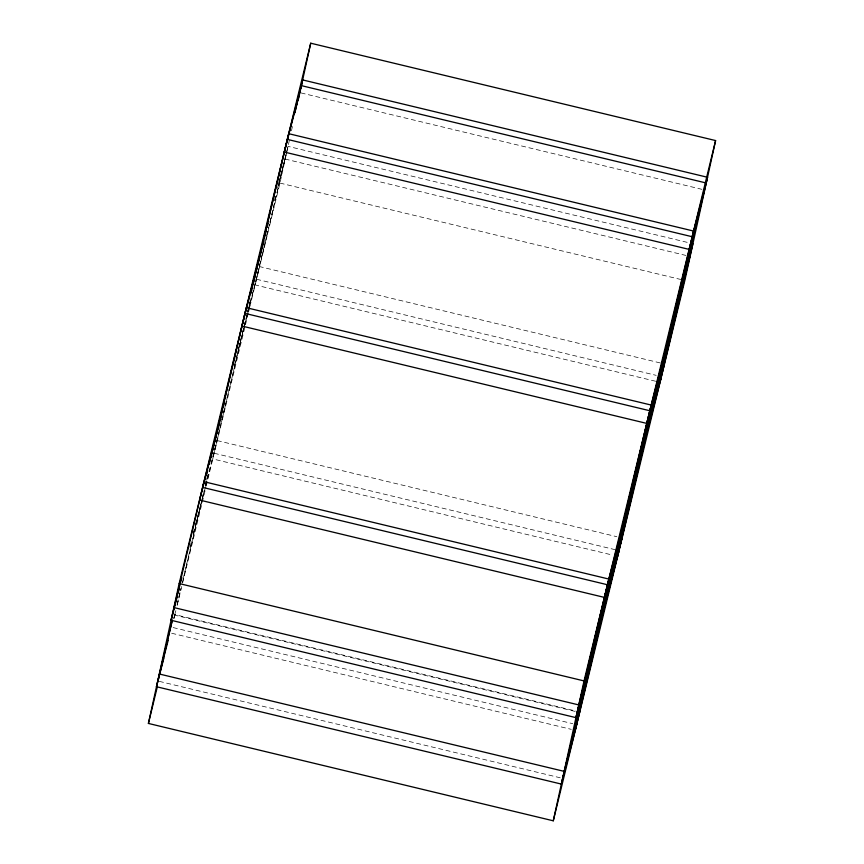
<?xml version="1.0" encoding="UTF-8"?>
<svg xmlns="http://www.w3.org/2000/svg" width="864" height="864" viewBox="0 0 864 864"><rect width="100%" height="100%" fill="white"/><g stroke="black" fill="none" stroke-linecap="round" stroke-linejoin="round"><path stroke-width="0.65" stroke-dasharray="4.32 3.24" d="M249.955 306.364L279.968 183.082L290.023 137.322M291.46 130.788L292.907 124.254M173.783 618.494L175.338 611.928M177.206 604.055L180.932 588.298M183.114 579.118L203.947 491.162M205.2 485.914L207.684 475.416M175.554 611.507L173.923 618.397L174.82 614.596L575.77 711.007M177.109 604.951L180.846 589.194M182.401 582.638L201.992 499.932M202.306 498.625L204.174 490.752M205.416 485.492L206.345 481.561M206.658 480.244L207.9 474.995M250.279 300.424L212.728 458.924L612.349 555.034M205.772 485.881L244.296 326.192M244.609 324.886L247.396 313.092M247.709 311.785L248.638 307.854M248.951 306.547L250.808 298.685M262.192 254.956L255.085 284.926L658.649 381.974M262.494 253.66L266.512 236.714M266.825 235.418L268.672 227.599M269.903 222.383L285.962 154.634M248.8 309.301L269.827 223.236M270.14 221.929L288.036 146.362L691.6 243.41M173.956 618.516L175.867 610.643M177.142 605.394L182.25 584.41M182.574 583.103L205.88 487.361M206.204 486.043L245.16 326.041M245.484 324.724L248.357 312.93M248.67 311.612L249.631 307.681M278.618 182.898L288.036 146.362M274.266 200.783L275.616 195.566M277.636 187.736L284.699 160.337M238.648 347.587L259.556 266.587L660.496 362.999M234.295 365.483L235.645 360.256M235.991 358.949L243.745 328.903M244.08 327.596L247.115 315.835M247.45 314.528L248.465 310.608M193.288 533.228L195.307 525.398M195.642 524.092L205.07 487.566M205.405 486.259L216.853 441.893M189.94 547.204L190.955 543.294M193.309 534.157L202.068 500.234M202.403 498.928L205.438 487.188M300.953 92.912L701.892 189.324M285.034 159.03L685.984 255.452M279.968 183.082L680.908 279.504M256.554 279.256L656.186 375.354M217.188 440.586L616.82 536.695M214.186 453.254L617.749 550.303M173.858 614.92L576.115 711.655M173.135 627.577L572.767 723.686M171.666 633.247L571.298 729.356M159.257 681.361L560.196 777.784"/><path stroke-width="1.3" d="M148.403 723.438L179.161 583.556L310.727 43.2L715.597 140.562L684.839 280.444L553.273 820.8L148.403 723.438L157.345 686.718M298.361 99.414L310.727 43.2M553.273 820.8L584.032 680.918L715.597 140.562M619.056 550.627L575.964 717.638L171.094 620.276L204.044 481.712L608.915 579.074L577.422 711.968M576.688 724.626L561.352 784.08L156.481 686.718L172.314 619.909M206.766 474.498L207.695 470.567M209.25 464.022L211.108 456.16M211.734 453.546L244.944 313.373L263.801 240.311M157.939 681.048L172.217 620.784M211.021 457.045L212.879 449.183M213.505 446.558L246.402 307.703L651.272 405.076L562.81 778.41M251.543 290.326L287.312 139.374L302.648 79.92L707.519 177.282L617.598 556.297M250.819 293.846L251.759 289.915M253.314 283.349L255.182 275.476M255.798 272.84L288.77 133.704L693.641 231.066L575.23 730.296M294.667 113.098L301.19 85.59L706.061 182.952M294.894 112.666L295.823 108.745M296.438 106.121L302.648 79.92M575.964 717.638L607.446 584.744L664.427 363.949M561.352 784.08L649.814 410.746L692.906 243.724L659.956 382.288M299.311 93.884L284.31 152.042L689.18 249.404L704.516 189.961M264.47 237.697L266.49 229.867M267.17 227.264L268.175 223.344M263.822 241.24L241.942 326.052L646.812 423.414L689.904 256.392M222.469 410.303L202.576 487.382L607.446 584.744M223.139 407.689L224.154 403.769M219.802 421.664L199.573 500.051L604.444 597.413L661.424 376.618M220.482 419.051L221.486 415.13M181.84 577.595L174.096 607.608L578.966 704.97L622.058 537.948M171.094 620.276L177.487 595.48M178.157 592.877L179.172 588.956M168.156 640.44L159.484 674.039L564.354 771.412L579.69 711.958M156.481 686.718L163.814 658.282M707.519 177.282L692.183 236.736L287.312 139.374M244.944 313.373L649.814 410.746M179.161 583.556L584.032 680.918"/></g></svg>
